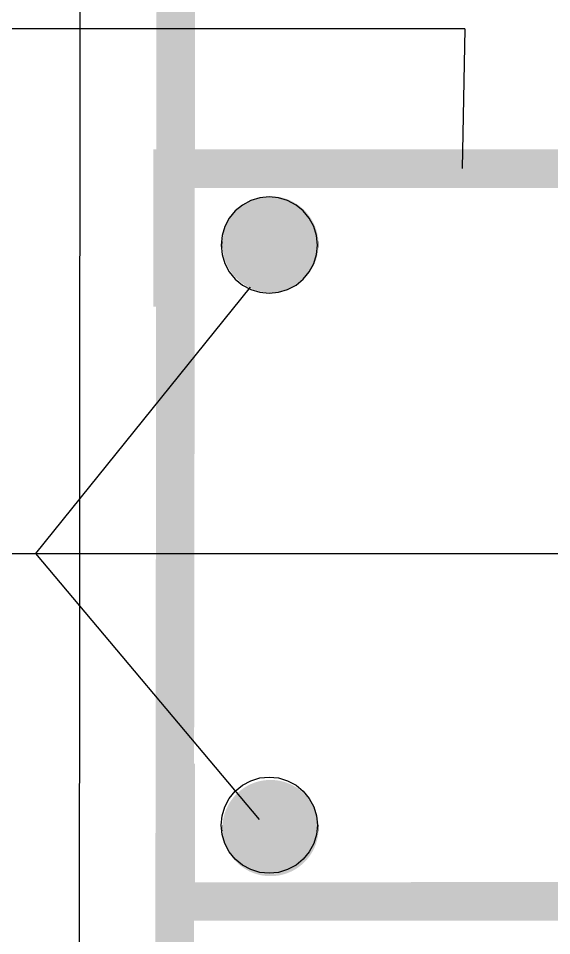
# Model space of a CAD drawing. Extents: x -33967 to 1773478, y -1022458 to -784650.
# Drawn here: x 359444 to 361215, y -1013343 to -1010298 of the extents above; entities that cross this region are included whole.
import ezdxf

# ---------------------------------------------------------------- set-up
doc = ezdxf.new("R2010")
doc.units = 0
doc.header["$LTSCALE"] = 1000
doc.header["$MEASUREMENT"] = 0
for name, color, linetype in [('DIM_LEAD', 3, 'Continuous'), ('REIN', 1, 'Continuous'), ('TEXT', 7, 'Continuous'), ('钢筋', 1, 'Continuous')]:
    doc.layers.add(name, color=color, linetype=linetype)

# ---------------------------------------------------------------- blocks, each defined once
blk = doc.blocks.new('*U1679')
at = {"layer": '钢筋', "color": 6}
for points in [[(1478688.9, -235459.2), (1478690.8, -235658.8), (1478690.8, -235458)], [(1478690.8, -235458), (1478691.4, -235659.2), (1478691.4, -235457.6)], [(1478690.8, -235658.8), (1478690.8, -235458), (1478691.4, -235659.2)], [(1478691.4, -235457.6), (1478693.3, -235660.4), (1478693.3, -235456.3)], [(1478691.4, -235659.2), (1478691.4, -235457.6), (1478693.3, -235660.4)], [(1478693.3, -235456.3), (1478693.9, -235660.8), (1478693.9, -235456)], [(1478693.3, -235660.4), (1478693.3, -235456.3), (1478693.9, -235660.8)], [(1478693.9, -235456), (1478695.9, -235661.9), (1478695.9, -235454.8)], [(1478693.9, -235660.8), (1478693.9, -235456), (1478695.9, -235661.9)], [(1478695.9, -235454.8), (1478696.6, -235662.3), (1478696.6, -235454.4)], [(1478695.9, -235661.9), (1478695.9, -235454.8), (1478696.6, -235662.3)], [(1478696.6, -235454.4), (1478698.5, -235663.4), (1478698.5, -235453.3)], [(1478696.6, -235662.3), (1478696.6, -235454.4), (1478698.5, -235663.4)], [(1478698.5, -235453.3), (1478699.2, -235663.8), (1478699.2, -235453)], [(1478698.5, -235663.4), (1478698.5, -235453.3), (1478699.2, -235663.8)], [(1478699.2, -235453), (1478701.2, -235664.8), (1478701.2, -235451.9)], [(1478699.2, -235663.8), (1478699.2, -235453), (1478701.2, -235664.8)], [(1478701.2, -235451.9), (1478701.9, -235665.2), (1478701.9, -235451.6)], [(1478701.2, -235664.8), (1478701.2, -235451.9), (1478701.9, -235665.2)], [(1478701.9, -235451.6), (1478703.9, -235666.2), (1478703.9, -235450.5)], [(1478701.9, -235665.2), (1478701.9, -235451.6), (1478703.9, -235666.2)], [(1478703.9, -235450.5), (1478704.6, -235666.5), (1478704.6, -235450.2)], [(1478703.9, -235666.2), (1478703.9, -235450.5), (1478704.6, -235666.5)], [(1478704.6, -235450.2), (1478706.6, -235667.5), (1478706.6, -235449.3)], [(1478704.6, -235666.5), (1478704.6, -235450.2), (1478706.6, -235667.5)], [(1478706.6, -235449.3), (1478707.3, -235667.8), (1478707.3, -235449)], [(1478706.6, -235667.5), (1478706.6, -235449.3), (1478707.3, -235667.8)], [(1478707.3, -235449), (1478709.4, -235668.7), (1478709.4, -235448)], [(1478707.3, -235667.8), (1478707.3, -235449), (1478709.4, -235668.7)], [(1478709.4, -235448), (1478710.1, -235669), (1478710.1, -235447.8)], [(1478709.4, -235668.7), (1478709.4, -235448), (1478710.1, -235669)], [(1478710.1, -235447.8), (1478712.2, -235669.8), (1478712.2, -235446.9)], [(1478710.1, -235669), (1478710.1, -235447.8), (1478712.2, -235669.8)], [(1478712.2, -235446.9), (1478712.9, -235670.1), (1478712.9, -235446.6)], [(1478712.2, -235669.8), (1478712.2, -235446.9), (1478712.9, -235670.1)], [(1478712.9, -235446.6), (1478715, -235670.9), (1478715, -235445.8)], [(1478712.9, -235670.1), (1478712.9, -235446.6), (1478715, -235670.9)], [(1478715, -235445.8), (1478715.7, -235671.2), (1478715.7, -235445.6)], [(1478715, -235670.9), (1478715, -235445.8), (1478715.7, -235671.2)], [(1478715.7, -235445.6), (1478717.9, -235671.9), (1478717.9, -235444.8)], [(1478715.7, -235671.2), (1478715.7, -235445.6), (1478717.9, -235671.9)], [(1478717.9, -235444.8), (1478718.6, -235672.1), (1478718.6, -235444.6)], [(1478717.9, -235671.9), (1478717.9, -235444.8), (1478718.6, -235672.1)], [(1478718.6, -235444.6), (1478720.8, -235672.8), (1478720.8, -235443.9)], [(1478718.6, -235672.1), (1478718.6, -235444.6), (1478720.8, -235672.8)], [(1478720.8, -235443.9), (1478721.5, -235673.1), (1478721.5, -235443.7)], [(1478720.8, -235672.8), (1478720.8, -235443.9), (1478721.5, -235673.1)], [(1478721.5, -235443.7), (1478723.7, -235673.7), (1478723.7, -235443)], [(1478721.5, -235673.1), (1478721.5, -235443.7), (1478723.7, -235673.7)], [(1478723.7, -235443), (1478724.4, -235673.9), (1478724.4, -235442.8)], [(1478723.7, -235673.7), (1478723.7, -235443), (1478724.4, -235673.9)], [(1478724.4, -235442.8), (1478726.6, -235674.5), (1478726.6, -235442.3)], [(1478724.4, -235673.9), (1478724.4, -235442.8), (1478726.6, -235674.5)], [(1478726.6, -235442.3), (1478727.3, -235674.7), (1478727.3, -235442.1)], [(1478726.6, -235674.5), (1478726.6, -235442.3), (1478727.3, -235674.7)], [(1478727.3, -235442.1), (1478729.5, -235675.2), (1478729.5, -235441.5)], [(1478727.3, -235674.7), (1478727.3, -235442.1), (1478729.5, -235675.2)], [(1478729.5, -235441.5), (1478730.3, -235675.3), (1478730.3, -235441.4)], [(1478729.5, -235675.2), (1478729.5, -235441.5), (1478730.3, -235675.3)], [(1478730.3, -235441.4), (1478732.5, -235675.8), (1478732.5, -235440.9)], [(1478730.3, -235675.3), (1478730.3, -235441.4), (1478732.5, -235675.8)], [(1478732.5, -235440.9), (1478733.2, -235676), (1478733.2, -235440.8)], [(1478732.5, -235675.8), (1478732.5, -235440.9), (1478733.2, -235676)], [(1478733.2, -235440.8), (1478735.4, -235676.4), (1478735.4, -235440.4)], [(1478733.2, -235676), (1478733.2, -235440.8), (1478735.4, -235676.4)], [(1478735.4, -235440.4), (1478736.2, -235676.5), (1478736.2, -235440.2)], [(1478735.4, -235676.4), (1478735.4, -235440.4), (1478736.2, -235676.5)], [(1478736.2, -235440.2), (1478738.4, -235676.9), (1478738.4, -235439.9)], [(1478736.2, -235676.5), (1478736.2, -235440.2), (1478738.4, -235676.9)], [(1478738.4, -235439.9), (1478739.2, -235677), (1478739.2, -235439.8)], [(1478738.4, -235676.9), (1478738.4, -235439.9), (1478739.2, -235677)], [(1478739.2, -235439.8), (1478741.4, -235677.3), (1478741.4, -235439.5)], [(1478739.2, -235677), (1478739.2, -235439.8), (1478741.4, -235677.3)], [(1478741.4, -235439.5), (1478742.2, -235677.4), (1478742.2, -235439.4)], [(1478741.4, -235677.3), (1478741.4, -235439.5), (1478742.2, -235677.4)], [(1478742.2, -235439.4), (1478744.4, -235677.6), (1478744.4, -235439.1)], [(1478742.2, -235677.4), (1478742.2, -235439.4), (1478744.4, -235677.6)], [(1478744.4, -235677.6), (1478744.4, -235439.1), (1478745.2, -235677.7)], [(1478744.4, -235439.1), (1478745.2, -235677.7), (1478745.2, -235439.1)], [(1478745.2, -235439.1), (1478747.4, -235677.8), (1478747.4, -235438.9)], [(1478745.2, -235677.7), (1478745.2, -235439.1), (1478747.4, -235677.8)], [(1478747.4, -235438.9), (1478748.2, -235677.9), (1478748.2, -235438.8)], [(1478747.4, -235677.8), (1478747.4, -235438.9), (1478748.2, -235677.9)], [(1478748.2, -235438.8), (1478750.5, -235678), (1478750.5, -235438.7)], [(1478748.2, -235677.9), (1478748.2, -235438.8), (1478750.5, -235678)], [(1478750.5, -235678), (1478750.5, -235438.7), (1478751.2, -235678.1)], [(1478750.5, -235438.7), (1478751.2, -235678.1), (1478751.2, -235438.7)], [(1478751.2, -235438.7), (1478753.5, -235678.1), (1478753.5, -235438.6)], [(1478751.2, -235678.1), (1478751.2, -235438.7), (1478753.5, -235678.1)], [(1478753.5, -235678.1), (1478753.5, -235438.6), (1478754.2, -235678.2)], [(1478753.5, -235438.6), (1478754.2, -235678.2), (1478754.2, -235438.6)], [(1478754.2, -235678.2), (1478754.2, -235438.6), (1478756.5, -235678.2)], [(1478754.2, -235438.6), (1478756.5, -235678.2), (1478756.5, -235438.6)], [(1478756.5, -235678.2), (1478756.5, -235438.6), (1478757.3, -235678.2)], [(1478663.8, -235482), (1478664.3, -235635.3), (1478664.3, -235481.5)], [(1478664.3, -235481.5), (1478665.7, -235637), (1478665.7, -235479.7)], [(1478664.3, -235635.3), (1478664.3, -235481.5), (1478665.7, -235637)], [(1478665.7, -235479.7), (1478666.2, -235637.6), (1478666.2, -235479.2)], [(1478665.7, -235637), (1478665.7, -235479.7), (1478666.2, -235637.6)], [(1478666.2, -235479.2), (1478667.8, -235639.2), (1478667.8, -235477.5)], [(1478666.2, -235637.6), (1478666.2, -235479.2), (1478667.8, -235639.2)], [(1478667.8, -235477.5), (1478668.3, -235639.8), (1478668.3, -235476.9)], [(1478667.8, -235639.2), (1478667.8, -235477.5), (1478668.3, -235639.8)], [(1478668.3, -235476.9), (1478669.8, -235641.5), (1478669.8, -235475.3)], [(1478668.3, -235639.8), (1478668.3, -235476.9), (1478669.8, -235641.5)], [(1478669.8, -235475.3), (1478670.4, -235642), (1478670.4, -235474.7)], [(1478669.8, -235641.5), (1478669.8, -235475.3), (1478670.4, -235642)], [(1478670.4, -235474.7), (1478671.9, -235643.6), (1478671.9, -235473.1)], [(1478670.4, -235642), (1478670.4, -235474.7), (1478671.9, -235643.6)], [(1478671.9, -235473.1), (1478672.5, -235644.1), (1478672.5, -235472.6)], [(1478671.9, -235643.6), (1478671.9, -235473.1), (1478672.5, -235644.1)], [(1478672.5, -235472.6), (1478674.1, -235645.7), (1478674.1, -235471)], [(1478672.5, -235644.1), (1478672.5, -235472.6), (1478674.1, -235645.7)], [(1478674.1, -235471), (1478674.7, -235646.2), (1478674.7, -235470.5)], [(1478674.1, -235645.7), (1478674.1, -235471), (1478674.7, -235646.2)], [(1478674.7, -235470.5), (1478676.4, -235647.7), (1478676.4, -235469)], [(1478674.7, -235646.2), (1478674.7, -235470.5), (1478676.4, -235647.7)], [(1478676.4, -235469), (1478676.9, -235648.3), (1478676.9, -235468.5)], [(1478676.4, -235647.7), (1478676.4, -235469), (1478676.9, -235648.3)], [(1478676.9, -235468.5), (1478678.6, -235649.7), (1478678.6, -235467)], [(1478676.9, -235648.3), (1478676.9, -235468.5), (1478678.6, -235649.7)], [(1478678.6, -235467), (1478679.2, -235650.2), (1478679.2, -235466.5)], [(1478678.6, -235649.7), (1478678.6, -235467), (1478679.2, -235650.2)], [(1478679.2, -235466.5), (1478681, -235651.7), (1478681, -235465.1)], [(1478679.2, -235650.2), (1478679.2, -235466.5), (1478681, -235651.7)], [(1478681, -235465.1), (1478681.6, -235652.1), (1478681.6, -235464.6)], [(1478681, -235651.7), (1478681, -235465.1), (1478681.6, -235652.1)], [(1478681.6, -235464.6), (1478683.3, -235653.5), (1478683.3, -235463.2)], [(1478681.6, -235652.1), (1478681.6, -235464.6), (1478683.3, -235653.5)], [(1478683.3, -235463.2), (1478683.9, -235654), (1478683.9, -235462.8)], [(1478683.3, -235653.5), (1478683.3, -235463.2), (1478683.9, -235654)], [(1478683.9, -235462.8), (1478685.8, -235655.3), (1478685.8, -235461.4)], [(1478683.9, -235654), (1478683.9, -235462.8), (1478685.8, -235655.3)], [(1478685.8, -235461.4), (1478686.4, -235655.8), (1478686.4, -235461)], [(1478685.8, -235655.3), (1478685.8, -235461.4), (1478686.4, -235655.8)], [(1478686.4, -235461), (1478688.2, -235657.1), (1478688.2, -235459.6)], [(1478686.4, -235655.8), (1478686.4, -235461), (1478688.2, -235657.1)], [(1478688.2, -235459.6), (1478688.9, -235657.5), (1478688.9, -235459.2)], [(1478688.2, -235657.1), (1478688.2, -235459.6), (1478688.9, -235657.5)], [(1478688.9, -235657.5), (1478688.9, -235459.2), (1478690.8, -235658.8)], [(1478649, -235504.8), (1478649.3, -235612.6), (1478649.3, -235504.1)], [(1478649.3, -235504.1), (1478650.4, -235614.6), (1478650.4, -235502.1)], [(1478649.3, -235612.6), (1478649.3, -235504.1), (1478650.4, -235614.6)], [(1478650.4, -235502.1), (1478650.7, -235615.3), (1478650.7, -235501.4)], [(1478650.4, -235614.6), (1478650.4, -235502.1), (1478650.7, -235615.3)], [(1478650.7, -235501.4), (1478651.8, -235617.3), (1478651.8, -235499.4)], [(1478650.7, -235615.3), (1478650.7, -235501.4), (1478651.8, -235617.3)], [(1478651.8, -235499.4), (1478652.2, -235617.9), (1478652.2, -235498.8)], [(1478651.8, -235617.3), (1478651.8, -235499.4), (1478652.2, -235617.9)], [(1478652.2, -235498.8), (1478653.3, -235619.9), (1478653.3, -235496.8)], [(1478652.2, -235617.9), (1478652.2, -235498.8), (1478653.3, -235619.9)], [(1478653.3, -235496.8), (1478653.7, -235620.5), (1478653.7, -235496.2)], [(1478653.3, -235619.9), (1478653.3, -235496.8), (1478653.7, -235620.5)], [(1478653.7, -235496.2), (1478654.9, -235622.5), (1478654.9, -235494.3)], [(1478653.7, -235620.5), (1478653.7, -235496.2), (1478654.9, -235622.5)], [(1478654.9, -235494.3), (1478655.3, -235623.1), (1478655.3, -235493.6)], [(1478654.9, -235622.5), (1478654.9, -235494.3), (1478655.3, -235623.1)], [(1478655.3, -235493.6), (1478656.6, -235625), (1478656.6, -235491.7)], [(1478655.3, -235623.1), (1478655.3, -235493.6), (1478656.6, -235625)], [(1478656.6, -235491.7), (1478657, -235625.6), (1478657, -235491.1)], [(1478656.6, -235625), (1478656.6, -235491.7), (1478657, -235625.6)], [(1478657, -235491.1), (1478658.3, -235627.5), (1478658.3, -235489.2)], [(1478657, -235625.6), (1478657, -235491.1), (1478658.3, -235627.5)], [(1478658.3, -235489.2), (1478658.7, -235628.1), (1478658.7, -235488.6)], [(1478658.3, -235627.5), (1478658.3, -235489.2), (1478658.7, -235628.1)], [(1478658.7, -235488.6), (1478660.1, -235629.9), (1478660.1, -235486.8)], [(1478658.7, -235628.1), (1478658.7, -235488.6), (1478660.1, -235629.9)], [(1478660.1, -235486.8), (1478660.5, -235630.5), (1478660.5, -235486.2)], [(1478660.1, -235629.9), (1478660.1, -235486.8), (1478660.5, -235630.5)], [(1478660.5, -235486.2), (1478661.9, -235632.3), (1478661.9, -235484.4)], [(1478660.5, -235630.5), (1478660.5, -235486.2), (1478661.9, -235632.3)], [(1478661.9, -235484.4), (1478662.4, -235632.9), (1478662.4, -235483.8)], [(1478661.9, -235632.3), (1478661.9, -235484.4), (1478662.4, -235632.9)], [(1478662.4, -235483.8), (1478663.8, -235634.7), (1478663.8, -235482)], [(1478662.4, -235632.9), (1478662.4, -235483.8), (1478663.8, -235634.7)], [(1478663.8, -235634.7), (1478663.8, -235482), (1478664.3, -235635.3)], [(1478639.8, -235529.6), (1478640.4, -235589.3), (1478640.4, -235527.4)], [(1478640.4, -235527.4), (1478640.6, -235590.1), (1478640.6, -235526.7)], [(1478640.4, -235589.3), (1478640.4, -235527.4), (1478640.6, -235590.1)], [(1478640.6, -235526.7), (1478641.2, -235592.3), (1478641.2, -235524.4)], [(1478640.6, -235590.1), (1478640.6, -235526.7), (1478641.2, -235592.3)], [(1478641.2, -235524.4), (1478641.4, -235593), (1478641.4, -235523.7)], [(1478641.2, -235592.3), (1478641.2, -235524.4), (1478641.4, -235593)], [(1478641.4, -235523.7), (1478642.1, -235595.1), (1478642.1, -235521.6)], [(1478641.4, -235593), (1478641.4, -235523.7), (1478642.1, -235595.1)], [(1478642.1, -235521.6), (1478642.3, -235595.9), (1478642.3, -235520.9)], [(1478642.1, -235595.1), (1478642.1, -235521.6), (1478642.3, -235595.9)], [(1478642.3, -235520.9), (1478643.1, -235598), (1478643.1, -235518.7)], [(1478642.3, -235595.9), (1478642.3, -235520.9), (1478643.1, -235598)], [(1478643.1, -235518.7), (1478643.3, -235598.7), (1478643.3, -235518)], [(1478643.1, -235598), (1478643.1, -235518.7), (1478643.3, -235598.7)], [(1478643.3, -235518), (1478644.1, -235600.9), (1478644.1, -235515.9)], [(1478643.3, -235598.7), (1478643.3, -235518), (1478644.1, -235600.9)], [(1478644.1, -235515.9), (1478644.4, -235601.6), (1478644.4, -235515.2)], [(1478644.1, -235600.9), (1478644.1, -235515.9), (1478644.4, -235601.6)], [(1478644.4, -235515.2), (1478645.2, -235603.7), (1478645.2, -235513)], [(1478644.4, -235601.6), (1478644.4, -235515.2), (1478645.2, -235603.7)], [(1478645.2, -235513), (1478645.5, -235604.4), (1478645.5, -235512.4)], [(1478645.2, -235603.7), (1478645.2, -235513), (1478645.5, -235604.4)], [(1478645.5, -235512.4), (1478646.4, -235606.5), (1478646.4, -235510.3)], [(1478645.5, -235604.4), (1478645.5, -235512.4), (1478646.4, -235606.5)], [(1478646.4, -235510.3), (1478646.7, -235607.2), (1478646.7, -235509.6)], [(1478646.4, -235606.5), (1478646.4, -235510.3), (1478646.7, -235607.2)], [(1478646.7, -235509.6), (1478647.7, -235609.2), (1478647.7, -235507.5)], [(1478646.7, -235607.2), (1478646.7, -235509.6), (1478647.7, -235609.2)], [(1478647.7, -235507.5), (1478648, -235609.9), (1478648, -235506.8)], [(1478647.7, -235609.2), (1478647.7, -235507.5), (1478648, -235609.9)], [(1478648, -235506.8), (1478649, -235611.9), (1478649, -235504.8)], [(1478648, -235609.9), (1478648, -235506.8), (1478649, -235611.9)], [(1478649, -235611.9), (1478649, -235504.8), (1478649.3, -235612.6)], [(1478636.6, -235550.5), (1478636.8, -235568.5), (1478636.8, -235548.2)], [(1478636.8, -235547.5), (1478637.1, -235571.5), (1478637.1, -235545.2)], [(1478636.8, -235548.2), (1478636.8, -235569.3), (1478636.8, -235547.5)], [(1478636.8, -235569.3), (1478636.8, -235547.5), (1478637.1, -235571.5)], [(1478636.8, -235568.5), (1478636.8, -235548.2), (1478636.8, -235569.3)], [(1478637.1, -235544.5), (1478637.4, -235574.5), (1478637.4, -235542.2)], [(1478637.1, -235545.2), (1478637.1, -235572.3), (1478637.1, -235544.5)], [(1478637.1, -235572.3), (1478637.1, -235544.5), (1478637.4, -235574.5)], [(1478637.1, -235571.5), (1478637.1, -235545.2), (1478637.1, -235572.3)], [(1478637.4, -235542.2), (1478637.5, -235575.3), (1478637.5, -235541.5)], [(1478637.4, -235574.5), (1478637.4, -235542.2), (1478637.5, -235575.3)], [(1478637.5, -235541.5), (1478637.9, -235577.5), (1478637.9, -235539.2)], [(1478637.5, -235575.3), (1478637.5, -235541.5), (1478637.9, -235577.5)], [(1478637.9, -235539.2), (1478638, -235578.3), (1478638, -235538.5)], [(1478637.9, -235577.5), (1478637.9, -235539.2), (1478638, -235578.3)], [(1478638, -235538.5), (1478638.4, -235580.5), (1478638.4, -235536.2)], [(1478638, -235578.3), (1478638, -235538.5), (1478638.4, -235580.5)], [(1478638.4, -235536.2), (1478638.5, -235581.3), (1478638.5, -235535.5)], [(1478638.4, -235580.5), (1478638.4, -235536.2), (1478638.5, -235581.3)], [(1478638.5, -235535.5), (1478639, -235583.5), (1478639, -235533.2)], [(1478638.5, -235581.3), (1478638.5, -235535.5), (1478639, -235583.5)], [(1478639, -235533.2), (1478639.1, -235584.2), (1478639.1, -235532.5)], [(1478639, -235583.5), (1478639, -235533.2), (1478639.1, -235584.2)], [(1478639.1, -235532.5), (1478639.7, -235586.4), (1478639.7, -235530.3)], [(1478639.1, -235584.2), (1478639.1, -235532.5), (1478639.7, -235586.4)], [(1478639.7, -235530.3), (1478639.8, -235587.2), (1478639.8, -235529.6)], [(1478639.7, -235586.4), (1478639.7, -235530.3), (1478639.8, -235587.2)], [(1478639.8, -235587.2), (1478639.8, -235529.6), (1478640.4, -235589.3)], [(1478636.3, -235556.8), (1478636.4, -235562.3), (1478636.4, -235554.2)], [(1478636.3, -235557.2), (1478636.3, -235560.3), (1478636.3, -235556.8)], [(1478636.3, -235560.3), (1478636.3, -235556.8), (1478636.4, -235562.3)], [(1478636.4, -235553.6), (1478636.5, -235565.4), (1478636.5, -235551.2)], [(1478636.4, -235554.2), (1478636.4, -235563.3), (1478636.4, -235553.6)], [(1478636.4, -235563.3), (1478636.4, -235553.6), (1478636.5, -235565.4)], [(1478636.4, -235562.3), (1478636.4, -235554.2), (1478636.4, -235563.3)], [(1478636.5, -235551.2), (1478636.6, -235566.3), (1478636.6, -235550.5)], [(1478636.5, -235565.4), (1478636.5, -235551.2), (1478636.6, -235566.3)], [(1478636.6, -235566.3), (1478636.6, -235550.5), (1478636.8, -235568.5)]]:
    blk.add_solid(points, dxfattribs=at)
at = {"layer": '钢筋', "color": 6, "extrusion": (0, 0, -1)}
for points in [[(-1478756.5, -235438.6), (-1478757.3, -235678.2), (-1478757.3, -235438.6)], [(-1478757.3, -235678.2), (-1478757.3, -235438.6), (-1478759.5, -235678.1)], [(-1478757.3, -235438.6), (-1478759.5, -235678.1), (-1478759.5, -235438.6)], [(-1478759.5, -235678.1), (-1478759.5, -235438.6), (-1478760.3, -235678.1)], [(-1478759.5, -235438.6), (-1478760.3, -235678.1), (-1478760.3, -235438.6)], [(-1478760.3, -235678.1), (-1478760.3, -235438.6), (-1478762.6, -235678)], [(-1478760.3, -235438.6), (-1478762.6, -235678), (-1478762.6, -235438.7)], [(-1478762.6, -235678), (-1478762.6, -235438.7), (-1478763.3, -235678)], [(-1478762.6, -235438.7), (-1478763.3, -235678), (-1478763.3, -235438.8)], [(-1478763.3, -235678), (-1478763.3, -235438.8), (-1478765.6, -235677.8)], [(-1478763.3, -235438.8), (-1478765.6, -235677.8), (-1478765.6, -235438.9)], [(-1478765.6, -235677.8), (-1478765.6, -235438.9), (-1478766.3, -235677.7)], [(-1478765.6, -235438.9), (-1478766.3, -235677.7), (-1478766.3, -235439)], [(-1478766.3, -235677.7), (-1478766.3, -235439), (-1478768.6, -235677.5)], [(-1478766.3, -235439), (-1478768.6, -235677.5), (-1478768.6, -235439.2)], [(-1478768.6, -235677.5), (-1478768.6, -235439.2), (-1478769.3, -235677.4)], [(-1478768.6, -235439.2), (-1478769.3, -235677.4), (-1478769.3, -235439.3)], [(-1478769.3, -235677.4), (-1478769.3, -235439.3), (-1478771.6, -235677.2)], [(-1478769.3, -235439.3), (-1478771.6, -235677.2), (-1478771.6, -235439.6)], [(-1478771.6, -235677.2), (-1478771.6, -235439.6), (-1478772.3, -235677.1)], [(-1478771.6, -235439.6), (-1478772.3, -235677.1), (-1478772.3, -235439.7)], [(-1478772.3, -235677.1), (-1478772.3, -235439.7), (-1478774.6, -235676.7)], [(-1478772.3, -235439.7), (-1478774.6, -235676.7), (-1478774.6, -235440)], [(-1478774.6, -235676.7), (-1478774.6, -235440), (-1478775.3, -235676.6)], [(-1478774.6, -235440), (-1478775.3, -235676.6), (-1478775.3, -235440.1)], [(-1478775.3, -235676.6), (-1478775.3, -235440.1), (-1478777.6, -235676.2)], [(-1478775.3, -235440.1), (-1478777.6, -235676.2), (-1478777.6, -235440.5)], [(-1478777.6, -235676.2), (-1478777.6, -235440.5), (-1478778.3, -235676.1)], [(-1478777.6, -235440.5), (-1478778.3, -235676.1), (-1478778.3, -235440.6)], [(-1478778.3, -235676.1), (-1478778.3, -235440.6), (-1478780.5, -235675.7)], [(-1478778.3, -235440.6), (-1478780.5, -235675.7), (-1478780.5, -235441.1)], [(-1478780.5, -235675.7), (-1478780.5, -235441.1), (-1478781.3, -235675.5)], [(-1478780.5, -235441.1), (-1478781.3, -235675.5), (-1478781.3, -235441.2)], [(-1478781.3, -235675.5), (-1478781.3, -235441.2), (-1478783.5, -235675)], [(-1478781.3, -235441.2), (-1478783.5, -235675), (-1478783.5, -235441.7)], [(-1478783.5, -235675), (-1478783.5, -235441.7), (-1478784.2, -235674.8)], [(-1478783.5, -235441.7), (-1478784.2, -235674.8), (-1478784.2, -235441.9)], [(-1478784.2, -235674.8), (-1478784.2, -235441.9), (-1478786.4, -235674.3)], [(-1478784.2, -235441.9), (-1478786.4, -235674.3), (-1478786.4, -235442.4)], [(-1478786.4, -235674.3), (-1478786.4, -235442.4), (-1478787.1, -235674.1)], [(-1478786.4, -235442.4), (-1478787.1, -235674.1), (-1478787.1, -235442.6)], [(-1478787.1, -235674.1), (-1478787.1, -235442.6), (-1478789.3, -235673.5)], [(-1478787.1, -235442.6), (-1478789.3, -235673.5), (-1478789.3, -235443.2)], [(-1478789.3, -235673.5), (-1478789.3, -235443.2), (-1478790, -235673.3)], [(-1478789.3, -235443.2), (-1478790, -235673.3), (-1478790, -235443.5)], [(-1478790, -235673.3), (-1478790, -235443.5), (-1478792.2, -235672.6)], [(-1478790, -235443.5), (-1478792.2, -235672.6), (-1478792.2, -235444.1)], [(-1478792.2, -235672.6), (-1478792.2, -235444.1), (-1478792.9, -235672.4)], [(-1478792.2, -235444.1), (-1478792.9, -235672.4), (-1478792.9, -235444.4)], [(-1478792.9, -235672.4), (-1478792.9, -235444.4), (-1478795.1, -235671.7)], [(-1478792.9, -235444.4), (-1478795.1, -235671.7), (-1478795.1, -235445.1)], [(-1478795.1, -235671.7), (-1478795.1, -235445.1), (-1478795.8, -235671.4)], [(-1478795.1, -235445.1), (-1478795.8, -235671.4), (-1478795.8, -235445.3)], [(-1478795.8, -235671.4), (-1478795.8, -235445.3), (-1478797.9, -235670.6)], [(-1478795.8, -235445.3), (-1478797.9, -235670.6), (-1478797.9, -235446.1)], [(-1478797.9, -235670.6), (-1478797.9, -235446.1), (-1478798.6, -235670.4)], [(-1478797.9, -235446.1), (-1478798.6, -235670.4), (-1478798.6, -235446.4)], [(-1478798.6, -235670.4), (-1478798.6, -235446.4), (-1478800.8, -235669.5)], [(-1478798.6, -235446.4), (-1478800.8, -235669.5), (-1478800.8, -235447.2)], [(-1478800.8, -235669.5), (-1478800.8, -235447.2), (-1478801.5, -235669.3)], [(-1478800.8, -235447.2), (-1478801.5, -235669.3), (-1478801.5, -235447.5)], [(-1478801.5, -235669.3), (-1478801.5, -235447.5), (-1478803.5, -235668.4)], [(-1478801.5, -235447.5), (-1478803.5, -235668.4), (-1478803.5, -235448.3)], [(-1478803.5, -235668.4), (-1478803.5, -235448.3), (-1478804.2, -235668.1)], [(-1478803.5, -235448.3), (-1478804.2, -235668.1), (-1478804.2, -235448.6)], [(-1478804.2, -235668.1), (-1478804.2, -235448.6), (-1478806.3, -235667.2)], [(-1478804.2, -235448.6), (-1478806.3, -235667.2), (-1478806.3, -235449.6)], [(-1478806.3, -235667.2), (-1478806.3, -235449.6), (-1478807, -235666.8)], [(-1478806.3, -235449.6), (-1478807, -235666.8), (-1478807, -235449.9)], [(-1478807, -235666.8), (-1478807, -235449.9), (-1478809, -235665.8)], [(-1478807, -235449.9), (-1478809, -235665.8), (-1478809, -235450.9)], [(-1478809, -235665.8), (-1478809, -235450.9), (-1478809.7, -235665.5)], [(-1478809, -235450.9), (-1478809.7, -235665.5), (-1478809.7, -235451.2)], [(-1478809.7, -235665.5), (-1478809.7, -235451.2), (-1478811.7, -235664.5)], [(-1478809.7, -235451.2), (-1478811.7, -235664.5), (-1478811.7, -235452.2)], [(-1478811.7, -235664.5), (-1478811.7, -235452.2), (-1478812.4, -235664.1)], [(-1478811.7, -235452.2), (-1478812.4, -235664.1), (-1478812.4, -235452.6)], [(-1478812.4, -235664.1), (-1478812.4, -235452.6), (-1478814.4, -235663)], [(-1478812.4, -235452.6), (-1478814.4, -235663), (-1478814.4, -235453.7)], [(-1478814.4, -235663), (-1478814.4, -235453.7), (-1478815, -235662.7)], [(-1478814.4, -235453.7), (-1478815, -235662.7), (-1478815, -235454.1)], [(-1478815, -235662.7), (-1478815, -235454.1), (-1478817, -235661.5)], [(-1478815, -235454.1), (-1478817, -235661.5), (-1478817, -235455.2)], [(-1478817, -235661.5), (-1478817, -235455.2), (-1478817.7, -235661.2)], [(-1478817, -235455.2), (-1478817.7, -235661.2), (-1478817.7, -235455.6)], [(-1478817.7, -235661.2), (-1478817.7, -235455.6), (-1478819.6, -235660)], [(-1478817.7, -235455.6), (-1478819.6, -235660), (-1478819.6, -235456.7)], [(-1478819.6, -235660), (-1478819.6, -235456.7), (-1478820.2, -235659.6)], [(-1478819.6, -235456.7), (-1478820.2, -235659.6), (-1478820.2, -235457.2)], [(-1478820.2, -235659.6), (-1478820.2, -235457.2), (-1478822.1, -235658.3)], [(-1478820.2, -235457.2), (-1478822.1, -235658.3), (-1478822.1, -235458.4)], [(-1478822.1, -235658.3), (-1478822.1, -235458.4), (-1478822.8, -235657.9)], [(-1478822.1, -235458.4), (-1478822.8, -235657.9), (-1478822.8, -235458.8)], [(-1478822.8, -235657.9), (-1478822.8, -235458.8), (-1478824.6, -235656.6)], [(-1478822.8, -235458.8), (-1478824.6, -235656.6), (-1478824.6, -235460.1)], [(-1478824.6, -235656.6), (-1478824.6, -235460.1), (-1478825.3, -235656.2)], [(-1478824.6, -235460.1), (-1478825.3, -235656.2), (-1478825.3, -235460.5)], [(-1478825.3, -235656.2), (-1478825.3, -235460.5), (-1478827.1, -235654.9)], [(-1478825.3, -235460.5), (-1478827.1, -235654.9), (-1478827.1, -235461.8)], [(-1478827.1, -235654.9), (-1478827.1, -235461.8), (-1478827.7, -235654.4)], [(-1478827.1, -235461.8), (-1478827.7, -235654.4), (-1478827.7, -235462.3)], [(-1478827.7, -235654.4), (-1478827.7, -235462.3), (-1478829.5, -235653.1)], [(-1478827.7, -235462.3), (-1478829.5, -235653.1), (-1478829.5, -235463.7)], [(-1478829.5, -235653.1), (-1478829.5, -235463.7), (-1478830.1, -235652.6)], [(-1478829.5, -235463.7), (-1478830.1, -235652.6), (-1478830.1, -235464.1)], [(-1478830.1, -235652.6), (-1478830.1, -235464.1), (-1478831.9, -235651.2)], [(-1478830.1, -235464.1), (-1478831.9, -235651.2), (-1478831.9, -235465.5)], [(-1478831.9, -235651.2), (-1478831.9, -235465.5), (-1478832.5, -235650.7)], [(-1478831.9, -235465.5), (-1478832.5, -235650.7), (-1478832.5, -235466)], [(-1478832.5, -235650.7), (-1478832.5, -235466), (-1478834.2, -235649.2)], [(-1478832.5, -235466), (-1478834.2, -235649.2), (-1478834.2, -235467.5)], [(-1478834.2, -235649.2), (-1478834.2, -235467.5), (-1478834.8, -235648.8)], [(-1478834.2, -235467.5), (-1478834.8, -235648.8), (-1478834.8, -235468)], [(-1478834.8, -235648.8), (-1478834.8, -235468), (-1478836.5, -235647.2)], [(-1478834.8, -235468), (-1478836.5, -235647.2), (-1478836.5, -235469.5)], [(-1478836.5, -235647.2), (-1478836.5, -235469.5), (-1478837, -235646.7)], [(-1478836.5, -235469.5), (-1478837, -235646.7), (-1478837, -235470)], [(-1478837, -235646.7), (-1478837, -235470), (-1478838.7, -235645.2)], [(-1478837, -235470), (-1478838.7, -235645.2), (-1478838.7, -235471.5)], [(-1478838.7, -235645.2), (-1478838.7, -235471.5), (-1478839.2, -235644.7)], [(-1478838.7, -235471.5), (-1478839.2, -235644.7), (-1478839.2, -235472.1)], [(-1478839.2, -235644.7), (-1478839.2, -235472.1), (-1478840.8, -235643.1)], [(-1478839.2, -235472.1), (-1478840.8, -235643.1), (-1478840.8, -235473.6)], [(-1478840.8, -235643.1), (-1478840.8, -235473.6), (-1478841.4, -235642.5)], [(-1478840.8, -235473.6), (-1478841.4, -235642.5), (-1478841.4, -235474.2)], [(-1478841.4, -235642.5), (-1478841.4, -235474.2), (-1478843, -235640.9)], [(-1478841.4, -235474.2), (-1478843, -235640.9), (-1478843, -235475.8)], [(-1478843, -235640.9), (-1478843, -235475.8), (-1478843.5, -235640.4)], [(-1478843, -235475.8), (-1478843.5, -235640.4), (-1478843.5, -235476.4)], [(-1478843.5, -235640.4), (-1478843.5, -235476.4), (-1478845, -235638.7)], [(-1478843.5, -235476.4), (-1478845, -235638.7), (-1478845, -235478)], [(-1478845, -235638.7), (-1478845, -235478), (-1478845.5, -235638.1)], [(-1478845, -235478), (-1478845.5, -235638.1), (-1478845.5, -235478.6)], [(-1478845.5, -235638.1), (-1478845.5, -235478.6), (-1478847, -235636.4)], [(-1478845.5, -235478.6), (-1478847, -235636.4), (-1478847, -235480.3)], [(-1478847, -235636.4), (-1478847, -235480.3), (-1478847.5, -235635.9)], [(-1478847, -235480.3), (-1478847.5, -235635.9), (-1478847.5, -235480.9)], [(-1478847.5, -235635.9), (-1478847.5, -235480.9), (-1478849, -235634.1)], [(-1478847.5, -235480.9), (-1478849, -235634.1), (-1478849, -235482.6)], [(-1478849, -235634.1), (-1478849, -235482.6), (-1478849.4, -235633.5)], [(-1478849, -235482.6), (-1478849.4, -235633.5), (-1478849.4, -235483.2)], [(-1478849.4, -235633.5), (-1478849.4, -235483.2), (-1478850.8, -235631.7)], [(-1478849.4, -235483.2), (-1478850.8, -235631.7), (-1478850.8, -235485)], [(-1478850.8, -235631.7), (-1478850.8, -235485), (-1478851.3, -235631.1)], [(-1478850.8, -235485), (-1478851.3, -235631.1), (-1478851.3, -235485.6)], [(-1478851.3, -235631.1), (-1478851.3, -235485.6), (-1478852.7, -235629.3)], [(-1478851.3, -235485.6), (-1478852.7, -235629.3), (-1478852.7, -235487.4)], [(-1478852.7, -235629.3), (-1478852.7, -235487.4), (-1478853.1, -235628.7)], [(-1478852.7, -235487.4), (-1478853.1, -235628.7), (-1478853.1, -235488)], [(-1478853.1, -235628.7), (-1478853.1, -235488), (-1478854.4, -235626.9)], [(-1478853.1, -235488), (-1478854.4, -235626.9), (-1478854.4, -235489.9)], [(-1478854.4, -235626.9), (-1478854.4, -235489.9), (-1478854.8, -235626.3)], [(-1478854.4, -235489.9), (-1478854.8, -235626.3), (-1478854.8, -235490.5)], [(-1478854.8, -235626.3), (-1478854.8, -235490.5), (-1478856.1, -235624.4)], [(-1478854.8, -235490.5), (-1478856.1, -235624.4), (-1478856.1, -235492.4)], [(-1478856.1, -235624.4), (-1478856.1, -235492.4), (-1478856.5, -235623.7)], [(-1478856.1, -235492.4), (-1478856.5, -235623.7), (-1478856.5, -235493)], [(-1478856.5, -235623.7), (-1478856.5, -235493), (-1478857.7, -235621.8)], [(-1478856.5, -235493), (-1478857.7, -235621.8), (-1478857.7, -235494.9)], [(-1478857.7, -235621.8), (-1478857.7, -235494.9), (-1478858.1, -235621.2)], [(-1478857.7, -235494.9), (-1478858.1, -235621.2), (-1478858.1, -235495.6)], [(-1478858.1, -235621.2), (-1478858.1, -235495.6), (-1478859.3, -235619.2)], [(-1478858.1, -235495.6), (-1478859.3, -235619.2), (-1478859.3, -235497.5)], [(-1478859.3, -235619.2), (-1478859.3, -235497.5), (-1478859.7, -235618.6)], [(-1478859.3, -235497.5), (-1478859.7, -235618.6), (-1478859.7, -235498.1)], [(-1478859.7, -235618.6), (-1478859.7, -235498.1), (-1478860.8, -235616.6)], [(-1478859.7, -235498.1), (-1478860.8, -235616.6), (-1478860.8, -235500.1)], [(-1478860.8, -235616.6), (-1478860.8, -235500.1), (-1478861.2, -235616)], [(-1478860.8, -235500.1), (-1478861.2, -235616), (-1478861.2, -235500.8)], [(-1478861.2, -235616), (-1478861.2, -235500.8), (-1478862.3, -235613.9)], [(-1478861.2, -235500.8), (-1478862.3, -235613.9), (-1478862.3, -235502.8)], [(-1478862.3, -235613.9), (-1478862.3, -235502.8), (-1478862.6, -235613.3)], [(-1478862.3, -235502.8), (-1478862.6, -235613.3), (-1478862.6, -235503.4)], [(-1478862.6, -235613.3), (-1478862.6, -235503.4), (-1478863.6, -235611.3)], [(-1478862.6, -235503.4), (-1478863.6, -235611.3), (-1478863.6, -235505.5)], [(-1478863.6, -235611.3), (-1478863.6, -235505.5), (-1478864, -235610.6)], [(-1478863.6, -235505.5), (-1478864, -235610.6), (-1478864, -235506.2)], [(-1478864, -235610.6), (-1478864, -235506.2), (-1478864.9, -235608.5)], [(-1478864, -235506.2), (-1478864.9, -235608.5), (-1478864.9, -235508.2)], [(-1478864.9, -235608.5), (-1478864.9, -235508.2), (-1478865.2, -235607.9)], [(-1478864.9, -235508.2), (-1478865.2, -235607.9), (-1478865.2, -235508.9)], [(-1478865.2, -235607.9), (-1478865.2, -235508.9), (-1478866.2, -235605.8)], [(-1478865.2, -235508.9), (-1478866.2, -235605.8), (-1478866.2, -235510.9)], [(-1478866.2, -235605.8), (-1478866.2, -235510.9), (-1478866.5, -235605.1)], [(-1478866.2, -235510.9), (-1478866.5, -235605.1), (-1478866.5, -235511.7)], [(-1478866.5, -235605.1), (-1478866.5, -235511.7), (-1478867.3, -235603)], [(-1478866.5, -235511.7), (-1478867.3, -235603), (-1478867.3, -235513.7)], [(-1478867.3, -235603), (-1478867.3, -235513.7), (-1478867.6, -235602.3)], [(-1478867.3, -235513.7), (-1478867.6, -235602.3), (-1478867.6, -235514.5)], [(-1478867.6, -235602.3), (-1478867.6, -235514.5), (-1478868.4, -235600.1)], [(-1478867.6, -235514.5), (-1478868.4, -235600.1), (-1478868.4, -235516.6)], [(-1478868.4, -235600.1), (-1478868.4, -235516.6), (-1478868.7, -235599.5)], [(-1478868.4, -235516.6), (-1478868.7, -235599.5), (-1478868.7, -235517.3)], [(-1478868.7, -235599.5), (-1478868.7, -235517.3), (-1478869.4, -235597.3)], [(-1478868.7, -235517.3), (-1478869.4, -235597.3), (-1478869.4, -235519.4)], [(-1478869.4, -235597.3), (-1478869.4, -235519.4), (-1478869.7, -235596.6)], [(-1478869.4, -235519.4), (-1478869.7, -235596.6), (-1478869.7, -235520.1)], [(-1478869.7, -235596.6), (-1478869.7, -235520.1), (-1478870.4, -235594.4)], [(-1478869.7, -235520.1), (-1478870.4, -235594.4), (-1478870.4, -235522.3)], [(-1478870.4, -235594.4), (-1478870.4, -235522.3), (-1478870.6, -235593.7)], [(-1478870.4, -235522.3), (-1478870.6, -235593.7), (-1478870.6, -235523)], [(-1478870.6, -235593.7), (-1478870.6, -235523), (-1478871.2, -235591.5)], [(-1478870.6, -235523), (-1478871.2, -235591.5), (-1478871.2, -235525.2)], [(-1478871.2, -235591.5), (-1478871.2, -235525.2), (-1478871.5, -235590.8)], [(-1478871.2, -235525.2), (-1478871.5, -235590.8), (-1478871.5, -235525.9)], [(-1478871.5, -235590.8), (-1478871.5, -235525.9), (-1478872, -235588.6)], [(-1478871.5, -235525.9), (-1478872, -235588.6), (-1478872, -235528.1)], [(-1478872, -235588.6), (-1478872, -235528.1), (-1478872.2, -235587.9)], [(-1478872, -235528.1), (-1478872.2, -235587.9), (-1478872.2, -235528.8)], [(-1478872.2, -235587.9), (-1478872.2, -235528.8), (-1478872.8, -235585.7)], [(-1478872.2, -235528.8), (-1478872.8, -235585.7), (-1478872.8, -235531)], [(-1478872.8, -235585.7), (-1478872.8, -235531), (-1478872.9, -235585)], [(-1478872.8, -235531), (-1478872.9, -235585), (-1478872.9, -235531.8)], [(-1478872.9, -235585), (-1478872.9, -235531.8), (-1478873.4, -235582.7)], [(-1478872.9, -235531.8), (-1478873.4, -235582.7), (-1478873.4, -235534)], [(-1478873.4, -235582.7), (-1478873.4, -235534), (-1478873.6, -235582)], [(-1478873.4, -235534), (-1478873.6, -235582), (-1478873.6, -235534.7)], [(-1478873.6, -235582), (-1478873.6, -235534.7), (-1478874, -235579.7)], [(-1478873.6, -235534.7), (-1478874, -235579.7), (-1478874, -235536.9)], [(-1478874, -235579.7), (-1478874, -235536.9), (-1478874.1, -235579)], [(-1478874, -235536.9), (-1478874.1, -235579), (-1478874.1, -235537.7)], [(-1478874.1, -235579), (-1478874.1, -235537.7), (-1478874.5, -235576.8)], [(-1478874.1, -235537.7), (-1478874.5, -235576.8), (-1478874.5, -235539.9)], [(-1478874.5, -235576.8), (-1478874.5, -235539.9), (-1478874.6, -235576.1)], [(-1478874.5, -235539.9), (-1478874.6, -235576.1), (-1478874.6, -235540.7)], [(-1478874.6, -235576.1), (-1478874.6, -235540.7), (-1478874.9, -235573.8)], [(-1478874.6, -235540.7), (-1478874.9, -235573.8), (-1478874.9, -235542.9)], [(-1478874.9, -235573.8), (-1478874.9, -235542.9), (-1478875, -235573.1)], [(-1478874.9, -235542.9), (-1478875, -235573.1), (-1478875, -235543.7)], [(-1478875, -235573.1), (-1478875, -235543.7), (-1478875.3, -235570.7)], [(-1478875, -235543.7), (-1478875.3, -235570.7), (-1478875.3, -235545.9)], [(-1478875.3, -235570.7), (-1478875.3, -235545.9), (-1478875.4, -235570.1)], [(-1478875.3, -235545.9), (-1478875.4, -235570.1), (-1478875.4, -235546.7)], [(-1478875.4, -235570.1), (-1478875.4, -235546.7), (-1478875.6, -235567.7)], [(-1478875.4, -235546.7), (-1478875.6, -235567.7), (-1478875.6, -235548.9)], [(-1478875.6, -235567.7), (-1478875.6, -235548.9), (-1478875.6, -235567)], [(-1478875.6, -235548.9), (-1478875.6, -235567), (-1478875.6, -235549.8)], [(-1478875.6, -235567), (-1478875.6, -235549.8), (-1478875.8, -235564.7)], [(-1478875.6, -235549.8), (-1478875.8, -235564.7), (-1478875.8, -235551.9)], [(-1478875.8, -235564.7), (-1478875.8, -235551.9), (-1478875.8, -235564)], [(-1478875.8, -235551.9), (-1478875.8, -235564), (-1478875.8, -235552.9)], [(-1478875.8, -235564), (-1478875.8, -235552.9), (-1478875.9, -235561.6)], [(-1478875.8, -235552.9), (-1478875.9, -235561.6), (-1478875.9, -235555)], [(-1478875.9, -235561.6), (-1478875.9, -235555), (-1478875.9, -235561)], [(-1478875.9, -235555), (-1478875.9, -235561), (-1478875.9, -235556.2)], [(-1478875.9, -235561), (-1478875.9, -235556.2), (-1478875.9, -235558)]]:
    blk.add_solid(points, dxfattribs=at)

msp = doc.modelspace()

# ---------------------------------------------------------------- linework, layer by layer
at = {"color": 3}
for q in [(357314.5, -1010332.1), (360918.1, -1010796.4)]:
    msp.add_line((360926.8, -1010332.1), q, dxfattribs=at)
at = {"color": 3, "linetype": 'Continuous'}
msp.add_line((357277, -1012074.2), (361670.6, -1012074.2), dxfattribs=at)
at = {"layer": 'DIM_LEAD'}
for p, q in [((360214, -1011189.7), (359500.9, -1012074.6)), ((359500.9, -1012074.6), (360243.9, -1012957.6))]:
    msp.add_line(p, q, dxfattribs=at)
at = {"layer": 'REIN', "color": 6, "const_width": 128}
for points in [[(359968.5, -1008759.6), (362591.7, -1008759.2), (362591.7, -1015157.6), (359960.7, -1015157.9), (359968.5, -1008759.6)], [(362593.9, -1011254.1), (362593.9, -1010796.4), (359955.9, -1010796.7), (359956.4, -1011254.5)], [(362598.6, -1012771.6), (362598.6, -1013229.4), (359966.1, -1013229.7), (359966.6, -1012772)]]:
    msp.add_lwpolyline(points, dxfattribs=at)
at = {"layer": 'TEXT'}
msp.add_lwpolyline([(359650.1, -1008459.6), (362893.7, -1008465), (362889.8, -1015463.4), (359646.3, -1015463.7)], close=True, dxfattribs=at)
at = {"layer": '钢筋', "color": 6}
for points in [[(360164.3, -1010937.2), (360144.4, -1010961.4), (360129.6, -1010989), (360120.5, -1011019), (360117.5, -1011050.2), (360120.5, -1011081.3), (360129.6, -1011111.3), (360144.4, -1011138.9), (360164.3, -1011163.1), (360188.5, -1011183), (360216.1, -1011197.7), (360246, -1011206.8), (360277.2, -1011209.9), (360308.4, -1011206.8), (360338.3, -1011197.7), (360366, -1011183), (360390.2, -1011163.1), (360410, -1011138.9), (360424.8, -1011111.3), (360433.9, -1011081.3), (360437, -1011050.2), (360433.9, -1011019), (360424.8, -1010989), (360410, -1010961.4), (360390.2, -1010937.2), (360366, -1010917.3), (360338.3, -1010902.6), (360308.4, -1010893.5), (360277.2, -1010890.4), (360246, -1010893.5), (360216.1, -1010902.6), (360188.5, -1010917.3)], [(360164.3, -1013089.3), (360144.4, -1013065.1), (360129.6, -1013037.5), (360120.5, -1013007.5), (360117.5, -1012976.3), (360120.5, -1012945.2), (360129.6, -1012915.2), (360144.4, -1012887.6), (360164.3, -1012863.4), (360188.5, -1012843.5), (360216.1, -1012828.7), (360246, -1012819.7), (360277.2, -1012816.6), (360308.4, -1012819.7), (360338.3, -1012828.7), (360366, -1012843.5), (360390.2, -1012863.4), (360410, -1012887.6), (360424.8, -1012915.2), (360433.9, -1012945.2), (360437, -1012976.3), (360433.9, -1013007.5), (360424.8, -1013037.5), (360410, -1013065.1), (360390.2, -1013089.3), (360366, -1013109.1), (360338.3, -1013123.9), (360308.4, -1013133), (360277.2, -1013136.1), (360246, -1013133), (360216.1, -1013123.9), (360188.5, -1013109.1)]]:
    msp.add_lwpolyline(points, close=True, dxfattribs=at)

# ---------------------------------------------------------------- block references
at = {"layer": '钢筋', "color": 6, "xscale": 1.333333333333333, "yscale": 1.333333333333333, "zscale": 1.333333333333333}
msp.add_blockref('*U1679', (-1611393.5, -696970.3), dxfattribs=at)
at = {"layer": '钢筋', "color": 6, "xscale": -1.333333333333333, "yscale": 1.333333333333333, "zscale": 1.333333333333333, "rotation": 180}
msp.add_blockref('*U1679', (-1611393.5, -1327063.8), dxfattribs=at)

doc.saveas('drawing.dxf')
